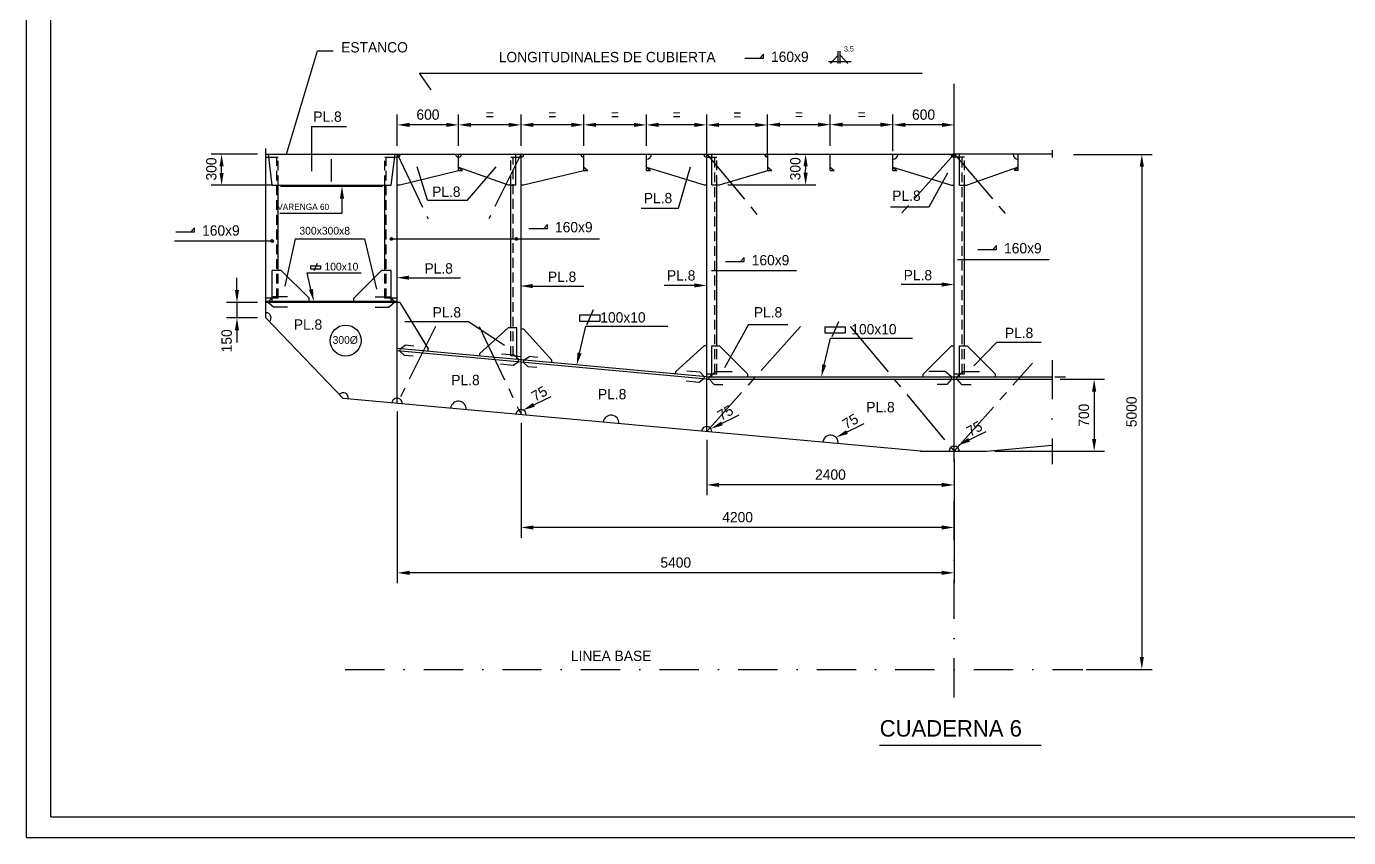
# Model space of a CAD drawing. Extents: x 24741 to 58381, y 5257 to 29017.
# Drawn here: x 24741 to 37561, y 5257 to 13127 of the extents above; entities that cross this region are included whole.
import ezdxf
from ezdxf.enums import TextEntityAlignment as Align

# ---------------------------------------------------------------- set-up
doc = ezdxf.new("R2010")
doc.units = 0
doc.header["$LTSCALE"] = 30
doc.header["$MEASUREMENT"] = 0
for name, pattern in [('CENTRO2', [28.575, 19.05, -3.175, 3.175, -3.175]), ('RAYITAS2', [4.7625, 3.175, -1.5875]), ('TRAZO_Y_PUNTO', [25.4, 12.7, -6.35, 0, -6.35])]:
    doc.linetypes.add(name, pattern=pattern)
doc.layers.get('0').update_dxf_attribs({"linetype": 'CONTINUOUS'})
doc.layers.get('DEFPOINTS').update_dxf_attribs({"linetype": 'CONTINUOUS'})
doc.layers.add('BORDE', color=7, linetype='CONTINUOUS')
doc.layers.add('CUADERNA', color=7, linetype='CONTINUOUS')
doc.styles.get("Standard").update_dxf_attribs({"font": 'Gothic.TTF'})
doc.dimstyles.new('CN', dxfattribs={"dimscale": 40, "dimtxt": 2.5, "dimasz": 3, "dimexe": 2.5, "dimexo": 2, "dimgap": 0.018, "dimtad": 1, "dimdec": 4, "dimlfac": 40, "dimzin": 12, "dimdsep": 46, "dimtxsty": 'Standard', "dimcen": 0.018, "dimclrd": 1, "dimclre": 1, "dimclrt": 3, "dimadec": 0, "dimazin": 0, "dimtfac": 0.2, "dimtdec": 4, "dimtmove": 2, "dimatfit": 3, "dimfxl": 0, "dimtolj": 1, "dimtzin": 12, "dimarcsym": 0})

# ---------------------------------------------------------------- blocks, each defined once
blk = doc.blocks.new('*D0')
at = {"color": 1, "linetype": 'ByBlock'}
for p, q in [((33142, 11918), (33142, 12272)), ((33738, 11918), (33738, 12272)), ((33618, 12172), (33262, 12172))]:
    blk.add_line(p, q, dxfattribs=at)
for points in [[(33262, 12192), (33262, 12152), (33142, 12172)], [(33618, 12192), (33618, 12152), (33738, 12172)]]:
    blk.add_solid(points, dxfattribs=at)
at = {"layer": 'DEFPOINTS', "color": 0, "linetype": 'ByBlock'}
for p in [(33142, 12172), (33142, 11838), (33738, 11838)]:
    blk.add_point(p, dxfattribs=at)
at = {"color": 3, "linetype": 'ByBlock'}
blk.add_text('600', height=100, dxfattribs=at).set_placement((33440, 12272), align=Align.MIDDLE_CENTER)
blk = doc.blocks.new('*D1')
at = {"color": 1, "linetype": 'ByBlock'}
for p, q in [((31928, 12254), (31928, 12274)), ((32535, 12254), (32535, 12274)), ((32415, 12174), (32048, 12174))]:
    blk.add_line(p, q, dxfattribs=at)
for points in [[(32048, 12194), (32048, 12154), (31928, 12174)], [(32415, 12194), (32415, 12154), (32535, 12174)]]:
    blk.add_solid(points, dxfattribs=at)
at = {"layer": 'DEFPOINTS', "color": 0, "linetype": 'ByBlock'}
for p in [(31928, 12174), (31928, 12174), (32535, 12174)]:
    blk.add_point(p, dxfattribs=at)
at = {"color": 3, "linetype": 'ByBlock'}
blk.add_text('=', height=100, dxfattribs=at).set_placement((32232, 12274), align=Align.MIDDLE_CENTER)
blk = doc.blocks.new('*D2')
at = {"color": 1, "linetype": 'ByBlock'}
for p, q in [((31337, 11867), (31337, 12271)), ((31928, 11867), (31928, 12271)), ((31808, 12171), (31457, 12171))]:
    blk.add_line(p, q, dxfattribs=at)
for points in [[(31457, 12191), (31457, 12151), (31337, 12171)], [(31808, 12191), (31808, 12151), (31928, 12171)]]:
    blk.add_solid(points, dxfattribs=at)
at = {"layer": 'DEFPOINTS', "color": 0, "linetype": 'ByBlock'}
for p in [(31337, 12171), (31337, 11787), (31928, 11787)]:
    blk.add_point(p, dxfattribs=at)
at = {"color": 3, "linetype": 'ByBlock'}
blk.add_text('=', height=100, dxfattribs=at).set_placement((31633, 12271), align=Align.MIDDLE_CENTER)
blk = doc.blocks.new('*D3')
at = {"color": 1, "linetype": 'ByBlock'}
for p, q in [((30752, 11969), (30752, 12272)), ((31337, 11969), (31337, 12272)), ((31217, 12172), (30872, 12172))]:
    blk.add_line(p, q, dxfattribs=at)
for points in [[(30872, 12192), (30872, 12152), (30752, 12172)], [(31217, 12192), (31217, 12152), (31337, 12172)]]:
    blk.add_solid(points, dxfattribs=at)
at = {"layer": 'DEFPOINTS', "color": 0, "linetype": 'ByBlock'}
for p in [(30752, 12172), (30752, 11889), (31337, 11889)]:
    blk.add_point(p, dxfattribs=at)
at = {"color": 3, "linetype": 'ByBlock'}
blk.add_text('=', height=100, dxfattribs=at).set_placement((31045, 12272), align=Align.MIDDLE_CENTER)
blk = doc.blocks.new('*D4')
at = {"color": 1, "linetype": 'ByBlock'}
for p, q in [((30145, 11969), (30145, 12272)), ((30752, 11969), (30752, 12272)), ((30632, 12172), (30265, 12172))]:
    blk.add_line(p, q, dxfattribs=at)
for points in [[(30265, 12192), (30265, 12152), (30145, 12172)], [(30632, 12192), (30632, 12152), (30752, 12172)]]:
    blk.add_solid(points, dxfattribs=at)
at = {"layer": 'DEFPOINTS', "color": 0, "linetype": 'ByBlock'}
for p in [(30145, 12172), (30145, 11889), (30752, 11889)]:
    blk.add_point(p, dxfattribs=at)
at = {"color": 3, "linetype": 'ByBlock'}
blk.add_text('=', height=100, dxfattribs=at).set_placement((30449, 12272), align=Align.MIDDLE_CENTER)
blk = doc.blocks.new('*D5')
at = {"color": 1, "linetype": 'ByBlock'}
for p, q in [((29537, 11969), (29537, 12272)), ((30145, 11969), (30145, 12272)), ((30025, 12172), (29657, 12172))]:
    blk.add_line(p, q, dxfattribs=at)
for points in [[(29657, 12192), (29657, 12152), (29537, 12172)], [(30025, 12192), (30025, 12152), (30145, 12172)]]:
    blk.add_solid(points, dxfattribs=at)
at = {"layer": 'DEFPOINTS', "color": 0, "linetype": 'ByBlock'}
for p in [(29537, 12172), (29537, 11889), (30145, 11889)]:
    blk.add_point(p, dxfattribs=at)
at = {"color": 3, "linetype": 'ByBlock'}
blk.add_text('=', height=100, dxfattribs=at).set_placement((29841, 12272), align=Align.MIDDLE_CENTER)
blk = doc.blocks.new('*D6')
at = {"color": 1, "linetype": 'ByBlock'}
for p, q in [((28931, 11969), (28931, 12272)), ((29537, 11969), (29537, 12272)), ((29417, 12172), (29051, 12172))]:
    blk.add_line(p, q, dxfattribs=at)
for points in [[(29051, 12192), (29051, 12152), (28931, 12172)], [(29417, 12192), (29417, 12152), (29537, 12172)]]:
    blk.add_solid(points, dxfattribs=at)
at = {"layer": 'DEFPOINTS', "color": 0, "linetype": 'ByBlock'}
for p in [(28931, 12172), (28931, 11889), (29537, 11889)]:
    blk.add_point(p, dxfattribs=at)
at = {"color": 3, "linetype": 'ByBlock'}
blk.add_text('=', height=100, dxfattribs=at).set_placement((29234, 12272), align=Align.MIDDLE_CENTER)
blk = doc.blocks.new('*D7')
at = {"color": 1, "linetype": 'ByBlock'}
for p, q in [((28337, 11969), (28337, 12272)), ((28931, 11969), (28931, 12272)), ((28811, 12172), (28457, 12172))]:
    blk.add_line(p, q, dxfattribs=at)
for points in [[(28457, 12192), (28457, 12152), (28337, 12172)], [(28811, 12192), (28811, 12152), (28931, 12172)]]:
    blk.add_solid(points, dxfattribs=at)
at = {"layer": 'DEFPOINTS', "color": 0, "linetype": 'ByBlock'}
for p in [(28337, 12172), (28337, 11889), (28931, 11889)]:
    blk.add_point(p, dxfattribs=at)
at = {"color": 3, "linetype": 'ByBlock'}
blk.add_text('600', height=100, dxfattribs=at).set_placement((28634, 12272), align=Align.MIDDLE_CENTER)
blk = doc.blocks.new('*D8')
at = {"color": 1, "linetype": 'ByBlock'}
for p, q in [((28337, 9391), (28337, 7726)), ((33737, 8925), (33737, 7726)), ((33617, 7826), (28457, 7826))]:
    blk.add_line(p, q, dxfattribs=at)
for points in [[(28457, 7846), (28457, 7806), (28337, 7826)], [(33617, 7846), (33617, 7806), (33737, 7826)]]:
    blk.add_solid(points, dxfattribs=at)
at = {"layer": 'DEFPOINTS', "color": 0, "linetype": 'ByBlock'}
for p in [(28337, 9471), (33737, 9005), (28337, 7826)]:
    blk.add_point(p, dxfattribs=at)
at = {"color": 3, "linetype": 'ByBlock'}
blk.add_text('5400', height=100, dxfattribs=at).set_placement((31037, 7926), align=Align.MIDDLE_CENTER)
blk = doc.blocks.new('*D9')
at = {"color": 1, "linetype": 'ByBlock'}
for p, q in [((31337, 9116), (31337, 8579)), ((33737, 8925), (33737, 8579)), ((33617, 8679), (31457, 8679))]:
    blk.add_line(p, q, dxfattribs=at)
for points in [[(31457, 8699), (31457, 8659), (31337, 8679)], [(33617, 8699), (33617, 8659), (33737, 8679)]]:
    blk.add_solid(points, dxfattribs=at)
at = {"layer": 'DEFPOINTS', "color": 0, "linetype": 'ByBlock'}
for p in [(31337, 9196), (33737, 9005), (31337, 8679)]:
    blk.add_point(p, dxfattribs=at)
at = {"color": 3, "linetype": 'ByBlock'}
blk.add_text('2400', height=100, dxfattribs=at).set_placement((32537, 8779), align=Align.MIDDLE_CENTER)
blk = doc.blocks.new('*D10')
at = {"color": 1, "linetype": 'ByBlock'}
for p, q in [((29537, 9281), (29537, 8166)), ((33737, 8925), (33737, 8166)), ((33617, 8266), (29657, 8266))]:
    blk.add_line(p, q, dxfattribs=at)
for points in [[(29657, 8286), (29657, 8246), (29537, 8266)], [(33617, 8286), (33617, 8246), (33737, 8266)]]:
    blk.add_solid(points, dxfattribs=at)
at = {"layer": 'DEFPOINTS', "color": 0, "linetype": 'ByBlock'}
for p in [(29537, 9361), (33737, 9005), (29537, 8266)]:
    blk.add_point(p, dxfattribs=at)
at = {"color": 3, "linetype": 'ByBlock'}
blk.add_text('4200', height=100, dxfattribs=at).set_placement((31637, 8366), align=Align.MIDDLE_CENTER)
blk = doc.blocks.new('*D16')
at = {"color": 1, "linetype": 'ByBlock'}
for p, q in [((35453, 11886), (36216, 11886)), ((36116, 11766), (36116, 7009)), ((35575, 6889), (36216, 6889))]:
    blk.add_line(p, q, dxfattribs=at)
for points in [[(36096, 11766), (36136, 11766), (36116, 11886)], [(36096, 7009), (36136, 7009), (36116, 6889)]]:
    blk.add_solid(points, dxfattribs=at)
at = {"layer": 'DEFPOINTS', "color": 0, "linetype": 'ByBlock'}
for p in [(35373, 11886), (35495, 6889), (36116, 6889)]:
    blk.add_point(p, dxfattribs=at)
at = {"color": 3, "linetype": 'ByBlock'}
blk.add_text('5000', height=100, rotation=90, dxfattribs=at).set_placement((36016, 9388), align=Align.MIDDLE_CENTER)
blk = doc.blocks.new('*D17')
at = {"color": 1, "linetype": 'ByBlock'}
for p, q in [((26782, 10569), (26782, 10689)), ((26982, 10449), (26682, 10449)), ((26782, 10449), (26782, 10300)), ((26982, 10300), (26682, 10300)), ((26782, 10180), (26782, 10060))]:
    blk.add_line(p, q, dxfattribs=at)
for points in [[(26762, 10569), (26802, 10569), (26782, 10449)], [(26762, 10180), (26802, 10180), (26782, 10300)]]:
    blk.add_solid(points, dxfattribs=at)
at = {"layer": 'DEFPOINTS', "color": 0, "linetype": 'ByBlock'}
for p in [(27062, 10449), (26782, 10300), (27062, 10300)]:
    blk.add_point(p, dxfattribs=at)
at = {"color": 3, "linetype": 'ByBlock'}
blk.add_text('150', height=100, rotation=90, dxfattribs=at).set_placement((26682, 10077), align=Align.MIDDLE_CENTER)
blk = doc.blocks.new('*D19')
at = {"color": 1, "linetype": 'ByBlock'}
for p, q in [((32535, 11969), (32535, 12274)), ((33142, 11969), (33142, 12274)), ((32655, 12174), (33022, 12174))]:
    blk.add_line(p, q, dxfattribs=at)
for points in [[(32655, 12194), (32655, 12154), (32535, 12174)], [(33022, 12194), (33022, 12154), (33142, 12174)]]:
    blk.add_solid(points, dxfattribs=at)
at = {"layer": 'DEFPOINTS', "color": 0, "linetype": 'ByBlock'}
for p in [(33142, 12174), (32535, 11889), (33142, 11889)]:
    blk.add_point(p, dxfattribs=at)
at = {"color": 3, "linetype": 'ByBlock'}
blk.add_text('=', height=100, dxfattribs=at).set_placement((32839, 12274), align=Align.MIDDLE_CENTER)
blk = doc.blocks.new('*D22')
at = {"color": 1, "linetype": 'ByBlock'}
for p, q in [((34766, 9705), (35194, 9705)), ((35094, 9585), (35094, 9125)), ((34131, 9005), (35194, 9005))]:
    blk.add_line(p, q, dxfattribs=at)
for points in [[(35074, 9585), (35114, 9585), (35094, 9705)], [(35074, 9125), (35114, 9125), (35094, 9005)]]:
    blk.add_solid(points, dxfattribs=at)
at = {"layer": 'DEFPOINTS', "color": 0, "linetype": 'ByBlock'}
for p in [(34686, 9705), (34051, 9005), (35094, 9005)]:
    blk.add_point(p, dxfattribs=at)
at = {"color": 3, "linetype": 'ByBlock'}
blk.add_text('700', height=100, rotation=90, dxfattribs=at).set_placement((34994, 9355), align=Align.MIDDLE_CENTER)
blk = doc.blocks.new('*D23')
at = {"color": 1, "linetype": 'ByBlock'}
for p, q in [((32216, 11889), (32196, 11889)), ((32296, 11769), (32296, 11739)), ((32296, 11709), (32296, 11739)), ((31542, 11589), (32396, 11589))]:
    blk.add_line(p, q, dxfattribs=at)
for points in [[(32276, 11769), (32316, 11769), (32296, 11889)], [(32276, 11709), (32316, 11709), (32296, 11589)]]:
    blk.add_solid(points, dxfattribs=at)
at = {"layer": 'DEFPOINTS', "color": 0, "linetype": 'ByBlock'}
for p in [(32296, 11889), (32296, 11889), (31462, 11589)]:
    blk.add_point(p, dxfattribs=at)
at = {"color": 3, "linetype": 'ByBlock'}
blk.add_text('300', height=100, rotation=90, dxfattribs=at).set_placement((32196, 11746), align=Align.MIDDLE_CENTER)
blk = doc.blocks.new('*D24')
at = {"color": 1, "linetype": 'ByBlock'}
for p, q in [((26982, 11889), (26533, 11889)), ((26633, 11706), (26633, 11769)), ((27127, 11586), (26533, 11586))]:
    blk.add_line(p, q, dxfattribs=at)
for points in [[(26613, 11769), (26653, 11769), (26633, 11889)], [(26613, 11706), (26653, 11706), (26633, 11586)]]:
    blk.add_solid(points, dxfattribs=at)
at = {"layer": 'DEFPOINTS', "color": 0, "linetype": 'ByBlock'}
for p in [(26633, 11889), (27062, 11889), (27207, 11586)]:
    blk.add_point(p, dxfattribs=at)
at = {"color": 3, "linetype": 'ByBlock'}
blk.add_text('300', height=100, rotation=90, dxfattribs=at).set_placement((26533, 11744), align=Align.MIDDLE_CENTER)
blk = doc.blocks.new('*X25')
at = {"color": 0}
for p, q in [((27111, 11045), (27124, 11059)), ((27111, 11050), (27119, 11058)), ((27112, 11041), (27128, 11058)), ((27113, 11039), (27131, 11056)), ((27115, 11036), (27133, 11054)), ((27118, 11035), (27135, 11051)), ((27122, 11034), (27135, 11047)), ((27127, 11034), (27135, 11042))]:
    blk.add_line(p, q, dxfattribs=at)
blk = doc.blocks.new('*X26')
at = {"color": 0}
for p, q in [((29480, 11065), (29492, 11078)), ((29480, 11062), (29496, 11077)), ((29481, 11072), (29486, 11076)), ((29482, 11059), (29499, 11076)), ((29484, 11056), (29501, 11074)), ((29486, 11054), (29503, 11071)), ((29490, 11053), (29504, 11068)), ((29494, 11053), (29504, 11063))]:
    blk.add_line(p, q, dxfattribs=at)
blk = doc.blocks.new('*X27')
at = {"color": 0}
for p, q in [((28268, 11067), (28280, 11078)), ((28269, 11063), (28284, 11078)), ((28270, 11059), (28287, 11076)), ((28272, 11057), (28290, 11074)), ((28274, 11055), (28292, 11072)), ((28278, 11053), (28293, 11069)), ((28282, 11053), (28293, 11065))]:
    blk.add_line(p, q, dxfattribs=at)

msp = doc.modelspace()

# ---------------------------------------------------------------- linework, layer by layer
at = {"color": 3}
for p, q in [((24740.721039, 5257.4178338), (24740.721039, 29017.4178338)), ((27494.2751364, 10804.1330192), (27592.5618328, 10804.1330192)), ((27494.2751364, 10804.1330192), (27494.2751364, 10774.4803488)), ((27494.2751364, 10774.4803488), (27592.5618328, 10774.4803488)), ((27561.0358987, 10828.225746), (27528.5827969, 10755.0208518)), ((27592.5618328, 10804.1330192), (27592.5618328, 10774.4803488)), ((30102.6465718, 10327.7946186), (30299.2199646, 10327.7946186)), ((30102.6465718, 10327.7946186), (30102.6465718, 10268.4892778)), ((30102.6465718, 10268.4892778), (30299.2199646, 10268.4892778)), ((30236.1680963, 10375.9800721), (30171.2618928, 10229.5702838)), ((30299.2199646, 10327.7946186), (30299.2199646, 10268.4892778)), ((32616.1381641, 10261.3612425), (32551.2319606, 10114.9514542)), ((32482.6166396, 10213.175789), (32679.1900324, 10213.175789)), ((32482.6166396, 10213.175789), (32482.6166396, 10153.8704482)), ((32482.6166396, 10153.8704482), (32679.1900324, 10153.8704482)), ((32679.1900324, 10213.175789), (32679.1900324, 10153.8704482)), ((34712.5040007, 9727.2864944), (34815.1635137, 9727.2864944)), ((33011.699062, 6152.659535), (34579.3278272, 6152.659535)), ((24740.721039, 5257.4178338), (58380.721039, 5257.4178338))]:
    msp.add_line(p, q, dxfattribs=at)
at = {"color": 2}
for p, q in [((24978.4085842, 5457.4178338), (24978.4085842, 28817.4178338)), ((31707.0546081, 12820.5952945), (31888.6436853, 12820.5952945)), ((31888.6436853, 12858.0407269), (31852.8247162, 12820.5952945)), ((31888.6436853, 12820.5952945), (31888.6436853, 12858.0407269)), ((28548.8797389, 12674.845942), (28661.3758547, 12512.3920424)), ((26371.8470792, 11172.6272205), (26336.0281101, 11135.1817881)), ((26371.8470792, 11135.1817881), (26371.8470792, 11172.6272205)), ((29612.3839269, 11167.4511739), (29793.9730041, 11167.4511739)), ((29793.9730041, 11204.8966063), (29758.1540351, 11167.4511739)), ((29793.9730041, 11167.4511739), (29793.9730041, 11204.8966063)), ((26190.258002, 11135.1817881), (26371.8470792, 11135.1817881)), ((33966.7404286, 10962.9238915), (34148.3295058, 10962.9238915)), ((34148.3295058, 11000.3693239), (34112.5105368, 10962.9238915)), ((34148.3295058, 10962.9238915), (34148.3295058, 11000.3693239)), ((31519.9559555, 10847.3530624), (31701.5450327, 10847.3530624)), ((31701.5450327, 10884.7984947), (31665.7260637, 10847.3530624)), ((31701.5450327, 10847.3530624), (31701.5450327, 10884.7984947)), ((24978.4085842, 5457.4178338), (58180.721039, 5457.4178338))]:
    msp.add_line(p, q, dxfattribs=at)
at = {"color": 7}
for p, q in [((27261.897223, 11889.2820694), (27561.897223, 12889.2820694)), ((27561.897223, 12889.2820694), (27714.6191884, 12889.2820694)), ((27061.897223, 11889.2820694), (33736.897223, 11889.2820694)), ((34686.0063141, 11889.2820694), (33724.582039, 11889.2820694)), ((28931.2159492, 11762.9577518), (28970.033722, 11729.2820694)), ((28931.2159492, 11729.2820694), (28970.033722, 11729.2820694)), ((30145.2557007, 11762.9577518), (30184.0734735, 11729.2820694)), ((30145.2557007, 11729.2820694), (30184.0734735, 11729.2820694)), ((30752.2755764, 11762.9577518), (30791.0933493, 11729.2820694)), ((30752.2755764, 11729.2820694), (30791.0933493, 11729.2820694)), ((31928.3768383, 11762.9577518), (31967.1946112, 11729.2820694)), ((31928.3768383, 11729.2820694), (31967.1946112, 11729.2820694)), ((32535.3967141, 11762.9577518), (32574.214487, 11729.2820694)), ((32535.3967141, 11729.2820694), (32574.214487, 11729.2820694)), ((33142.4165899, 11762.9577518), (33181.2343627, 11729.2820694)), ((33142.4165899, 11729.2820694), (33181.2343627, 11729.2820694)), ((34357.8608281, 11762.9577518), (34319.0430553, 11729.2820694)), ((34357.8608281, 11729.2820694), (34319.0430553, 11729.2820694))]:
    msp.add_line(p, q, dxfattribs=at)
at = {"color": 6}
for p, q in [((32536.1789913, 12768.091053), (32612.003288, 12848.4529508)), ((32612.003288, 12768.091053), (32612.003288, 12887.2896365)), ((32632.5506074, 12768.091053), (32632.5506074, 12887.2896365)), ((32706.791666, 12768.091053), (32632.5506074, 12846.774966)), ((32517.1823377, 12787.8047062), (32737.6409384, 12787.8047062)), ((34685.9750286, 11925.1426185), (34687.9178571, 11855.244729)), ((27086.396006, 10459.4516064), (27132.0438824, 10504.1201538)), ((27086.396006, 10448.9154261), (27138.4136407, 10404.1201538)), ((27273.1562613, 10504.1201538), (27132.0438824, 10504.1201538)), ((27273.1562613, 10404.1201538), (27138.4136407, 10404.1201538)), ((28122.6135447, 10504.1199648), (28263.7259237, 10504.1199648)), ((28122.6135447, 10404.1199648), (28257.3561653, 10404.1199648)), ((28309.3738, 10448.9152371), (28257.3561653, 10404.1199648)), ((28309.3738, 10459.4514174), (28263.7259237, 10504.1199648)), ((28361.897223, 9977.3311559), (28363.9005297, 9999.2397561)), ((31361.4152694, 9727.3455838), (31424.9857604, 9778.7408149)), ((31424.9857604, 9778.7408149), (31582.9116407, 9778.7408149)), ((33648.5537109, 9778.5431245), (33490.6278306, 9778.5431245)), ((33712.1242019, 9727.1478934), (33648.5537109, 9778.5431245)), ((33761.6702441, 9727.1478934), (33825.2407351, 9778.5431245)), ((33825.2407351, 9778.5431245), (33983.1666154, 9778.5431245)), ((31361.4152694, 9705.4533562), (31408.936502, 9653.7408149)), ((31408.936502, 9653.7408149), (31493.5130348, 9653.7408149)), ((33664.6029693, 9653.5431245), (33571.646019, 9653.5431245)), ((33712.1242019, 9705.2556658), (33664.6029693, 9653.5431245)), ((33761.6702441, 9705.2556658), (33809.1914767, 9653.5431245)), ((33809.1914767, 9653.5431245), (33902.148427, 9653.5431245))]:
    msp.add_line(p, q, dxfattribs=at)
at = {"color": 1}
for p, q in [((28548.8797389, 12674.845942), (33427.0108189, 12674.845942)), ((27502.8822152, 12155.3807538), (27844.3887358, 12155.3807538)), ((27504.940831, 12155.3807538), (27504.940831, 11723.0804157)), ((27061.897223, 11859.2820694), (27091.3222234, 11859.2820694)), ((28216.897223, 11859.2820694), (28336.897223, 11859.2820694)), ((28276.897223, 11586.440358), (28315.9840945, 11889.2820694)), ((29436.897223, 11859.2820694), (29536.897223, 11859.2820694)), ((31336.897223, 11859.2820694), (31436.897223, 11859.2820694)), ((33836.897223, 11859.2820694), (33736.897223, 11859.2820694)), ((28362.6454308, 11589.5549415), (28931.2159492, 11729.2820694)), ((28630.3335047, 11442.0755579), (28530.6914765, 11766.3449941)), ((28931.2159492, 11762.9577518), (29411.897223, 11589.2820694)), ((29018.6817676, 11442.0755579), (29294.6136927, 11766.3449941)), ((29561.897223, 11589.2820694), (30145.2557007, 11729.2820694)), ((30752.2755764, 11762.9577518), (31311.897223, 11589.2820694)), ((31064.708993, 11364.7560786), (31181.5625061, 11763.9787629)), ((31461.897223, 11589.2820694), (31928.3768383, 11729.2820694)), ((33142.4165899, 11762.9577518), (33711.571682, 11588.591626)), ((33671.701239, 11702.5071504), (33490.9334956, 11373.0808816)), ((34357.8608281, 11762.9577518), (33861.897223, 11588.4125349)), ((27121.897223, 11586.440358), (28276.897223, 11586.440358)), ((27206.897223, 11576.440358), (28191.897223, 11576.440358)), ((28337.6454308, 11589.5549415), (28362.6454308, 11589.5549415)), ((29411.897223, 11589.2820694), (29486.897223, 11589.2820694)), ((29536.897223, 11589.2820694), (29561.897223, 11589.2820694)), ((31311.897223, 11589.2820694), (31336.897223, 11589.2820694)), ((31386.897223, 11589.2820694), (31461.897223, 11589.2820694)), ((33711.571682, 11588.591626), (33736.571682, 11588.591626)), ((33786.897223, 11588.4125349), (33861.897223, 11588.4125349)), ((27800.3841709, 11456.440358), (27800.3841709, 11312.715566)), ((28630.3335047, 11442.0755579), (29018.6817676, 11442.0755579)), ((27800.3841709, 11312.715566), (27199.3830639, 11312.715566)), ((30700.5604981, 11364.7560786), (31064.708993, 11364.7560786)), ((33490.9334956, 11373.0808816), (33118.7645202, 11373.0808816)), ((26177.7291376, 11046.1712211), (27124.623556, 11046.1712211)), ((27347.8182087, 11066.3402207), (27246.9591752, 10606.6658253)), ((27347.8182087, 11066.3402207), (28018.5306919, 11066.3402207)), ((28018.5306919, 11066.3402207), (28134.518491, 10576.4272685)), ((28280.8337667, 11065.4295361), (30299.0719916, 11065.4295361)), ((33769.0344217, 10865.1908758), (34658.7924165, 10865.1908758)), ((27212.0021643, 10759.1201538), (27121.897223, 10759.1201538)), ((27211.1104271, 10760.0113252), (27483.9125553, 10487.3822741)), ((27499.753483, 10575.995428), (27462.3688868, 10736.5968968)), ((27462.3688868, 10736.5968968), (27986.2711132, 10736.5968968)), ((27916.7805116, 10489.1862463), (28183.7435753, 10759.1201538)), ((28276.897223, 10759.1201538), (28183.7435753, 10759.1201538)), ((28451.8784902, 10689.150831), (28950.0614297, 10689.150831)), ((31385.0774771, 10759.8891748), (32206.6939683, 10759.8891748)), ((29648.5944668, 10608.1570983), (30146.7774064, 10608.1570983)), ((31216.897223, 10614.0299539), (30923.0688857, 10614.0299539)), ((33616.897223, 10622.9664533), (33223.3798229, 10622.9664533)), ((27121.897223, 10489.1201538), (27061.897223, 10489.1201538)), ((28336.897223, 10459.1201538), (27061.897223, 10459.1201538)), ((28361.897223, 10449.1201538), (27061.897223, 10449.1201538)), ((28336.897223, 10489.1201538), (28216.897223, 10489.1201538)), ((28361.897223, 10449.1201538), (28636.897223, 9999.5822646)), ((28409.9078364, 10264.296806), (29025.7093809, 10264.296806)), ((29025.7093809, 10264.296806), (29375.6732614, 10035.6194949)), ((29411.897223, 10202.3772657), (29136.897223, 9953.6617873)), ((29496.897223, 10202.3772657), (29411.897223, 10202.3772657)), ((29536.897223, 10193.2333371), (29561.897223, 10193.2333371)), ((29561.897223, 10193.2333371), (29836.897223, 9889.6542873)), ((30103.9667005, 9958.548164), (30165.865227, 10218.0485947)), ((30165.865227, 10218.0485947), (30961.3940491, 10218.0485947)), ((31741.5091842, 10236.663698), (31508.9262007, 9814.4117258)), ((31741.5091842, 10236.663698), (32123.5087287, 10236.663698)), ((31311.897223, 10028.748277), (31036.897223, 9780.0327987)), ((31336.897223, 10028.748277), (31311.897223, 10028.748277)), ((31386.897223, 10027.4967162), (31461.897223, 10027.4967162)), ((31736.897223, 9752.4967162), (31461.897223, 10027.4967162)), ((32476.2729081, 9843.9293344), (32538.1714347, 10103.4297651)), ((32538.1714347, 10103.4297651), (33333.7002568, 10103.4297651)), ((33711.897223, 10027.4967162), (33436.897223, 9752.4967162)), ((33711.897223, 10027.4967162), (33736.897223, 10027.4967162)), ((33786.897223, 10027.4967162), (33861.897223, 10027.4967162)), ((33861.897223, 10027.4967162), (34136.897223, 9752.4967162)), ((34151.0681336, 10063.1087461), (33928.6741615, 9833.8003133)), ((34151.0681336, 10063.1087461), (34581.7355987, 10063.1087461)), ((29511.897223, 9872.1759774), (29513.9005297, 9894.0845775)), ((29561.897223, 9867.6040131), (29563.9005297, 9889.5126132)), ((31336.897223, 9757.4967162), (31436.897223, 9757.4967162)), ((33736.897223, 9757.4967162), (33836.897223, 9757.4967162)), ((31311.897223, 9729.6770442), (31309.8939162, 9707.768444)), ((31336.897223, 9727.4967162), (34686.0063141, 9727.4967162)), ((31336.897223, 9705.4967162), (34686.0063141, 9705.4967162)), ((29619.1353002, 9435.3418789), (29829.0464027, 9537.6333125)), ((31442.7403965, 9255.1146415), (31652.6514991, 9357.406075)), ((32654.7969863, 9171.4078731), (32864.7080888, 9273.6993067)), ((33838.6383164, 9095.7318099), (34048.5494189, 9198.0232434))]:
    msp.add_line(p, q, dxfattribs=at)
at = {"color": 1, "linetype": 'Continuous'}
msp.add_line((27121.897223, 11586.440358), (27087.9603841, 11889.2820694), dxfattribs=at)
at = {"color": 1, "linetype": 'RAYITAS2'}
for p, q in [((27091.3222234, 11859.2820694), (27181.897223, 11859.2820694)), ((27181.897223, 10489.1201538), (27121.897223, 10489.1201538))]:
    msp.add_line(p, q, dxfattribs=at)
at = {"color": 6, "linetype": 'CENTRO2'}
for p, q in [((28336.8007313, 11889.5549415), (28635.5336183, 11260.0807449)), ((29536.8140862, 11890.8181945), (29224.1142398, 11260.0807449)), ((31336.897223, 11889.2820694), (31860.5434012, 11260.0807449)), ((33736.571682, 11888.591626), (33176.3958846, 11260.0807449)), ((33736.571682, 11890.6775811), (34273.9575928, 11260.0807449)), ((28706.2839691, 10215.5808896), (28336.897223, 9470.5020004)), ((29131.2274193, 10215.5808896), (29536.897223, 9360.7748575)), ((32245.4596718, 10215.5808896), (31336.897223, 9196.1841432)), ((32729.8174094, 10215.5808896), (33736.897223, 9005.4967162)), ((33736.897223, 9005.4967162), (34496.5406106, 9859.4299544))]:
    msp.add_line(p, q, dxfattribs=at)
at = {"color": 6, "linetype": 'TRAZO_Y_PUNTO'}
for p, q in [((28363.9005297, 9999.2397561), (28414.6984561, 10033.7575329)), ((28361.897223, 9977.3311559), (28405.2022677, 9934.2086707)), ((29511.897223, 9872.1759774), (29465.096425, 9837.292706)), ((29513.9005297, 9894.0845775), (29474.2023648, 9936.8772523)), ((29563.9005297, 9889.5126132), (29614.6984561, 9924.03039)), ((34686.0063141, 9890.4686899), (34686.0063141, 8880.0002348)), ((29561.897223, 9867.6040131), (29605.2022677, 9824.4815278)), ((31311.897223, 9729.6770442), (31272.199058, 9772.4697189)), ((31309.8939162, 9707.768444), (31263.0931182, 9672.8851726)), ((27831.2646985, 6889.2820694), (34984.5969736, 6889.2820694))]:
    msp.add_line(p, q, dxfattribs=at)
msp.add_line((33410.5467255, 9005.4967162), (34050.6710612, 9005.4967162))
at = {"color": 3}
for centre in [(27123.0411766, 11046.1712211), (28280.8337667, 11065.4295361), (29492.0114579, 11065.4295361)]:
    msp.add_circle(centre, 12.5, dxfattribs=at)
at = {"color": 1}
msp.add_circle((27836.0225553, 10079.3929411), 150, dxfattribs=at)
at = {"color": 3}
for centre, radius, start, end in [((28337.6454308, 11889.5549415), 30, 270, 0), ((28930.7665375, 11888.7090536), 30, 180, 1.0944461241), ((29536.897223, 11889.2820694), 30, 270, 0), ((30145.2557007, 11889.2820694), 30, 180, 270), ((30752.2755764, 11889.2820694), 50, 270, 0), ((31336.897223, 11889.2820694), 30, 180, 270), ((31928.3768383, 11889.2820694), 30, 180, 270), ((33142.4165899, 11889.2820694), 50, 270, 0), ((33736.571682, 11888.591626), 30, 178.6812338565, 270.6217497144), ((34357.8608281, 11889.2820694), 50, 180, 270), ((27062.7289101, 10299.1201538), 50, 314.200983993, 90.9530871989), ((27812.4179523, 9523.5258949), 50, 348.9846310759, 138.2196273229), ((28335.0888605, 9470.764292), 50, 354.6648242683, 174.8860629517), ((28929.1717279, 9416.3448427), 75, 354.77544361, 174.77544361), ((29536.897223, 9360.7748575), 50, 354.77544361, 174.77544361), ((30409.6986434, 9280.9665191), 75, 354.77544361, 174.77544361), ((31336.897223, 9196.1841432), 50, 354.77544361, 174.77544361), ((32538.0523264, 9086.3513785), 75, 354.77544361, 174.77544361), ((33736.897223, 9004.8065008), 50, 0.7909537558, 179.2090462442)]:
    msp.add_arc(centre, radius, start, end, dxfattribs=at)
at = {"color": 1}
for points in [[(27780.3841709, 11456.440358), (27820.3841709, 11456.440358), (27800.3841709, 11576.440358)], [(28451.8784902, 10669.150831), (28451.8784902, 10709.150831), (28331.8784902, 10689.150831)], [(33616.897223, 10642.9664533), (33616.897223, 10602.9664533), (33736.897223, 10622.9664533)], [(27519.2326954, 10580.5297731), (27480.2742707, 10571.4610828), (27526.9595538, 10459.1201538)], [(29648.5944668, 10588.1570983), (29648.5944668, 10628.1570983), (29528.5944668, 10608.1570983)], [(31216.897223, 10634.0299539), (31216.897223, 10594.0299539), (31336.897223, 10614.0299539)], [(30123.4209193, 9953.9077576), (30084.5124817, 9963.1885705), (30076.1242617, 9841.8228514)], [(32495.7271269, 9839.288928), (32456.8186894, 9848.5697409), (32448.4304693, 9727.2040218)], [(29670.1317394, 9437.6856307), (29652.6092177, 9473.6434008), (29553.4971682, 9403.0969506)], [(31493.7368357, 9257.4583933), (31476.214314, 9293.4161634), (31377.1022645, 9222.8697132)], [(32705.7934255, 9173.7516249), (32688.2709038, 9209.709395), (32589.1588542, 9139.1629448)], [(33889.6347556, 9098.0755617), (33872.1122339, 9134.0333318), (33773.0001843, 9063.4868816)]]:
    msp.add_solid(points, dxfattribs=at)
at = {"layer": 'BORDE', "color": 6}
msp.add_lwpolyline([(33736.897223, 11886.3215883), (33736.897223, 12568.7857129)], dxfattribs=at)
at = {"layer": 'BORDE', "color": 7}
for points in [[(27699.397223, 11622.2074343), (27699.397223, 11840.6218851)], [(28336.897223, 9470.5020004), (28336.897223, 11889.2820694)], [(28931.2159492, 11729.2820694), (28931.2159492, 11889.2820694)], [(29536.897223, 9360.7748575), (29536.897223, 11889.2820694)], [(30145.2557007, 11789.2820694), (30145.2557007, 11889.2820694)], [(30145.2557007, 11729.2820694), (30145.2557007, 11889.2820694)], [(30752.2755764, 11789.2820694), (30752.2755764, 11889.2820694)], [(30752.2755764, 11729.2820694), (30752.2755764, 11889.2820694)], [(31336.897223, 9196.1841432), (31336.897223, 11889.2820694)], [(31928.3768383, 11789.2820694), (31928.3768383, 11889.2820694)], [(31928.3768383, 11729.2820694), (31928.3768383, 11889.2820694)], [(32535.3967141, 11789.2820694), (32535.3967141, 11889.2820694)], [(32535.3967141, 11729.2820694), (32535.3967141, 11889.2820694)], [(33142.4165899, 11789.2820694), (33142.4165899, 11889.2820694)], [(33142.4165899, 11729.2820694), (33142.4165899, 11889.2820694)], [(33736.897223, 9004.8065008), (33736.897223, 11886.3215883)], [(34357.8608281, 11789.2820694), (34357.8608281, 11889.2820694)], [(34357.8608281, 11729.2820694), (34357.8608281, 11889.2820694)]]:
    msp.add_lwpolyline(points, dxfattribs=at)
at = {"layer": 'BORDE', "color": 1, "linetype": 'RAYITAS2'}
for points in [[(28216.897223, 11586.440358), (28216.897223, 11859.2820694)], [(28228.897223, 10489.1201538), (28228.897223, 11859.2820694)], [(29436.897223, 11589.2820694), (29436.897223, 11859.2820694)], [(29458.897223, 9929.2391967), (29458.897223, 11859.2820694)], [(31414.897223, 9757.4967162), (31414.897223, 11859.2820694)], [(31436.897223, 11589.2820694), (31436.897223, 11859.2820694)], [(33814.897223, 9757.4967162), (33814.897223, 11859.2820694)], [(33836.897223, 11588.4125349), (33836.897223, 11859.2820694)], [(28216.897223, 10489.1201538), (28216.897223, 10759.1201538)], [(29436.897223, 9931.250861), (29436.897223, 10202.3772657)], [(31436.897223, 9757.4967162), (31436.897223, 10027.4967162)], [(33836.897223, 9757.4967162), (33836.897223, 10027.4967162)]]:
    msp.add_lwpolyline(points, dxfattribs=at)
at = {"layer": 'BORDE', "color": 1}
for points in [[(29486.897223, 11589.2820694), (29486.897223, 11889.2820694)], [(31386.897223, 11589.2820694), (31386.897223, 11889.2820694)], [(33786.897223, 11588.4125349), (33786.897223, 11889.2820694)], [(28191.897223, 11576.440358), (28191.897223, 11586.440358)], [(28216.897223, 10759.1201538), (28216.897223, 11586.440358)], [(29436.897223, 10202.3772657), (29436.897223, 11589.2820694)], [(31436.897223, 10027.4967162), (31436.897223, 11589.2820694)], [(33836.897223, 10027.4967162), (33836.897223, 11588.4125349)], [(28276.897223, 10459.1201538), (28276.897223, 10759.1201538)], [(27916.897223, 10459.1201538), (27916.897223, 10489.1201538)], [(28311.897223, 10449.1201538), (28311.897223, 10459.1201538)], [(29496.897223, 9895.8401821), (29496.897223, 10202.3772657)], [(31386.897223, 9727.4967162), (31386.897223, 10027.4967162)], [(33786.897223, 9727.4967162), (33786.897223, 10027.4967162)], [(28636.897223, 9974.4779678), (28636.897223, 9999.5822646)], [(29136.897223, 9928.5574906), (29136.897223, 9953.6617873)], [(29836.897223, 9864.5499906), (29836.897223, 9889.6542873)], [(31036.897223, 9754.9285019), (31036.897223, 9780.0327987)], [(31736.897223, 9727.4967162), (31736.897223, 9752.4967162)], [(33436.897223, 9727.4967162), (33436.897223, 9752.4967162)], [(34136.897223, 9727.4967162), (34136.897223, 9752.4967162)], [(31361.897223, 9705.4967162), (31361.897223, 9727.4967162)], [(33711.897223, 9705.4967162), (33711.897223, 9727.4967162)], [(33761.897223, 9705.4967162), (33761.897223, 9727.4967162)]]:
    msp.add_lwpolyline(points, dxfattribs=at)
at = {"layer": 'BORDE', "color": 6, "linetype": 'TRAZO_Y_PUNTO'}
msp.add_lwpolyline([(33736.897223, 6616.1821593), (33736.897223, 9004.8065008)], dxfattribs=at)
at = {"layer": 'CUADERNA'}
for p, q in [((27061.897223, 10300.4876254), (27061.897223, 11942.2101903)), ((27811.897223, 9518.5076254), (27061.897223, 10300.4876254)), ((33411.897223, 9006.4476254), (27811.897223, 9518.5076254))]:
    msp.add_line(p, q, dxfattribs=at)
at = {"layer": 'CUADERNA', "color": 1, "linetype": 'RAYITAS2'}
for p, q in [((27169.897223, 10489.1201538), (27169.897223, 11859.2820694)), ((27181.897223, 11586.440358), (27181.897223, 11859.2820694)), ((27181.897223, 10489.1201538), (27181.897223, 10759.1201538))]:
    msp.add_line(p, q, dxfattribs=at)
at = {"layer": 'CUADERNA', "color": 1}
for p, q in [((27181.897223, 10759.1201538), (27181.897223, 11586.440358)), ((27206.897223, 11576.440358), (27206.897223, 11586.440358)), ((27121.897223, 10459.1201538), (27121.897223, 10759.1201538)), ((27086.897223, 10449.1201538), (27086.897223, 10459.1201538)), ((27481.897223, 10459.1201538), (27481.897223, 10489.3963278)), ((31338.9005297, 9727.4087155), (28336.897223, 10001.9097536)), ((31336.897223, 9705.5001153), (28336.897223, 9979.8179724)), ((29536.897223, 9922.1069324), (29436.897223, 9931.250861))]:
    msp.add_line(p, q, dxfattribs=at)
at = {"layer": 'CUADERNA', "color": 6, "linetype": 'TRAZO_Y_PUNTO'}
for p, q in [((28498.3889246, 10026.1049362), (28414.6984561, 10033.7575329)), ((28489.5813707, 9926.4931058), (28405.2022677, 9934.2086707)), ((29474.2023648, 9936.8772523), (29347.8077937, 9948.4346816)), ((29698.3889246, 9916.3777934), (29614.6984561, 9924.03039)), ((29465.096425, 9837.292706), (29338.8464064, 9848.8369175)), ((29689.5813707, 9816.7659629), (29605.2022677, 9824.4815278)), ((31272.199058, 9772.4697189), (31145.804487, 9784.0271482)), ((31263.0931182, 9672.8851726), (31136.8430997, 9684.4293842))]:
    msp.add_line(p, q, dxfattribs=at)
at = {"layer": 'CUADERNA'}
msp.add_lwpolyline([(34049.582039, 9006.4476254), (34686.0063141, 9064.6418065)], dxfattribs=at)

# ---------------------------------------------------------------- block references
at = {"color": 7}
for name in ['*X25', '*X27', '*X26']:
    msp.add_blockref(name, (0, 0), dxfattribs=at)

# ---------------------------------------------------------------- texts
for s, height, p in [('ESTANCO', 100, (27792.8696394, 12874.4778836)), ('CUADERNA 6', 160, (33014.6199525, 6236.9933275))]:
    msp.add_text(s, height=height, dxfattribs=at).set_placement(p)
at = {"color": 3}
for s, height, p in [('LONGITUDINALES DE CUBIERTA', 100, (29320.819937, 12779.9062615)), ('160x9', 100, (31960.9918807, 12782.7589836)), ('3,5', 50, (32667.9365105, 12883.970395)), ('PL.8', 100, (27522.8820948, 12201.9413184)), ('PL.8', 100, (28674.5684579, 11473.5777879)), ('PL.8', 100, (30727.3408334, 11411.646622)), ('PL.8', 100, (33136.4434617, 11434.8708432)), ('VARENGA 60', 60, (27172.4166199, 11346.3107131)), ('160x9', 100, (26444.1952746, 11097.3454772)), ('300x300x8', 75, (27387.533509, 11107.3844282)), ('160x9', 100, (29866.3211996, 11129.6148631)), ('160x9', 100, (34220.6777013, 10925.0875806)), ('160x9', 100, (31773.8932282, 10809.5167515)), ('100x10', 75, (27630.3785778, 10759.2819272)), ('PL.8', 100, (28600.5405249, 10729.7517557)), ('PL.8', 100, (29797.2565016, 10648.758023)), ('PL.8', 100, (30952.1236757, 10661.6533646)), ('PL.8', 100, (33247.5934078, 10664.0519262)), ('PL.8', 100, (28679.8482562, 10303.7854566)), ('PL.8', 100, (31794.0805087, 10303.7854566)), ('PL.8', 100, (27333.6163492, 10185.1596966)), ('   100x10', 100, (30194.3108553, 10254.1007613)), ('   100x10', 100, (32627.9282109, 10139.4819317)), ('PL.8', 100, (34228.6730767, 10103.3507763)), ('300%%c', 75, (27709.4915191, 10047.6954039)), ('PL.8', 100, (28860.4799816, 9646.6085297)), ('PL.8', 100, (30282.972785, 9509.7167802)), ('PL.8', 100, (32884.8075167, 9383.5750387)), ('LINEA BASE', 100, (30020.202924, 6970.5651245))]:
    msp.add_text(s, height=height, dxfattribs=at).set_placement(p)
for p in [(29674.0939998, 9483.984055), (31477.9908063, 9298.8328181), (32690.047396, 9215.1260498), (33893.597016, 9144.373986)]:
    msp.add_text('75', height=100, rotation=30, dxfattribs=at).set_placement(p)

# ---------------------------------------------------------------- dimensions: what is measured, and where the dimension line sits
for base, p1, p2, text, picture, middle in [((28336.9302297, 12171.7173397), (28931.2159492, 11889.2820694), (28336.9302297, 11889.2820694), '600', '*D7', (28634.0730894, 12271.7173397)), ((28931.2159492, 12171.7173397), (29536.897223, 11889.2820694), (28931.2159492, 11889.2820694), '=', '*D6', (29234.0565861, 12271.7173397)), ((29536.897223, 12171.7173397), (30145.2557007, 11889.2820694), (29536.897223, 11889.2820694), '=', '*D5', (29841.0764618, 12271.7173397)), ((30145.2557007, 12171.7173397), (30752.2755764, 11889.2820694), (30145.2557007, 11889.2820694), '=', '*D4', (30448.7656386, 12271.7173397)), ((30752.2755764, 12171.7173397), (31336.897223, 11889.2820694), (30752.2755764, 11889.2820694), '=', '*D3', (31044.5863997, 12271.7173397)), ((31336.897223, 12171.0774004), (31928.3768383, 11786.528015), (31336.897223, 11786.528015), '=', '*D2', (31632.6370307, 12271.0774004)), ((31928.3768383, 12173.8314548), (32535.3967141, 12173.8314548), (31928.3768383, 12173.8314548), '=', '*D1', (32231.8867762, 12273.8314548)), ((33142.4165899, 12173.8602869), (32535.3967141, 11889.2820694), (33142.4165899, 11889.2820694), '=', '*D19', (32838.906652, 12273.8602869)), ((33142.4165899, 12171.5317803), (33737.7609178, 11837.9051519), (33142.4165899, 11837.9051519), '600', '*D0', (33440.0887538, 12271.5317803)), ((28336.897223, 7825.5122287), (33736.897223, 9005.4967162), (28336.897223, 9470.5020004), '5400', '*D8', (31036.897223, 7925.5122287)), ((29536.897223, 8266.1727634), (33736.897223, 9005.4967162), (29536.897223, 9360.7748575), '4200', '*D10', (31636.897223, 8366.1727634)), ((31336.897223, 8679.2919872), (33736.897223, 9005.4967162), (31336.897223, 9196.1841432), '2400', '*D9', (32536.897223, 8779.2919872))]:
    dim = msp.add_linear_dim(base=base, p1=p1, p2=p2, text=text, dimstyle='CN', dxfattribs=at)
    dim.commit()
    dim.dimension.update_dxf_attribs({"geometry": picture, "text_midpoint": middle})
for base, p1, p2, text, picture, middle in [((26633.3820285, 11889.2820694), (27206.897223, 11586.440358), (27061.897223, 11889.2820694), '300', '*D24', (26533.3820285, 11743.5954047)), ((32295.5111737, 11889.2820694), (31461.897223, 11589.2820694), (32295.5111737, 11889.2820694), '300', '*D23', (32195.5111737, 11746.0843012)), ((26781.7196873, 10300.4876254), (27061.897223, 10449.1201538), (27061.897223, 10300.4876254), '150', '*D17', (26681.7196873, 10077.0699039))]:
    dim = msp.add_linear_dim(base=base, p1=p1, p2=p2, angle=90, text=text, dimstyle='CN', dxfattribs=at)
    dim.commit()
    dim.dimension.update_dxf_attribs({"geometry": picture, "text_midpoint": middle, "dimtype": 128})
dim = msp.add_linear_dim(base=(35555.8924606, 6889.2820694), p1=(34813.8220369, 11886.3215883), p2=(34935.2160481, 6889.2820694), angle=90, text='5000', dimstyle='CN', dxfattribs=at)
dim.commit()
dim.dimension.update_dxf_attribs({"geometry": '*D16', "text_midpoint": (35455.8924606, 9387.8018289), "insert": (-559.6751648, 0)})
dim = msp.add_linear_dim(base=(35093.639172, 9005.4967162), p1=(34686.0063141, 9705.4967162), p2=(34050.6710612, 9005.4967162), angle=90, text='700', dimstyle='CN', dxfattribs=at)
dim.commit()
dim.dimension.update_dxf_attribs({"geometry": '*D22', "text_midpoint": (34993.639172, 9355.4967162)})

doc.saveas('drawing.dxf')
